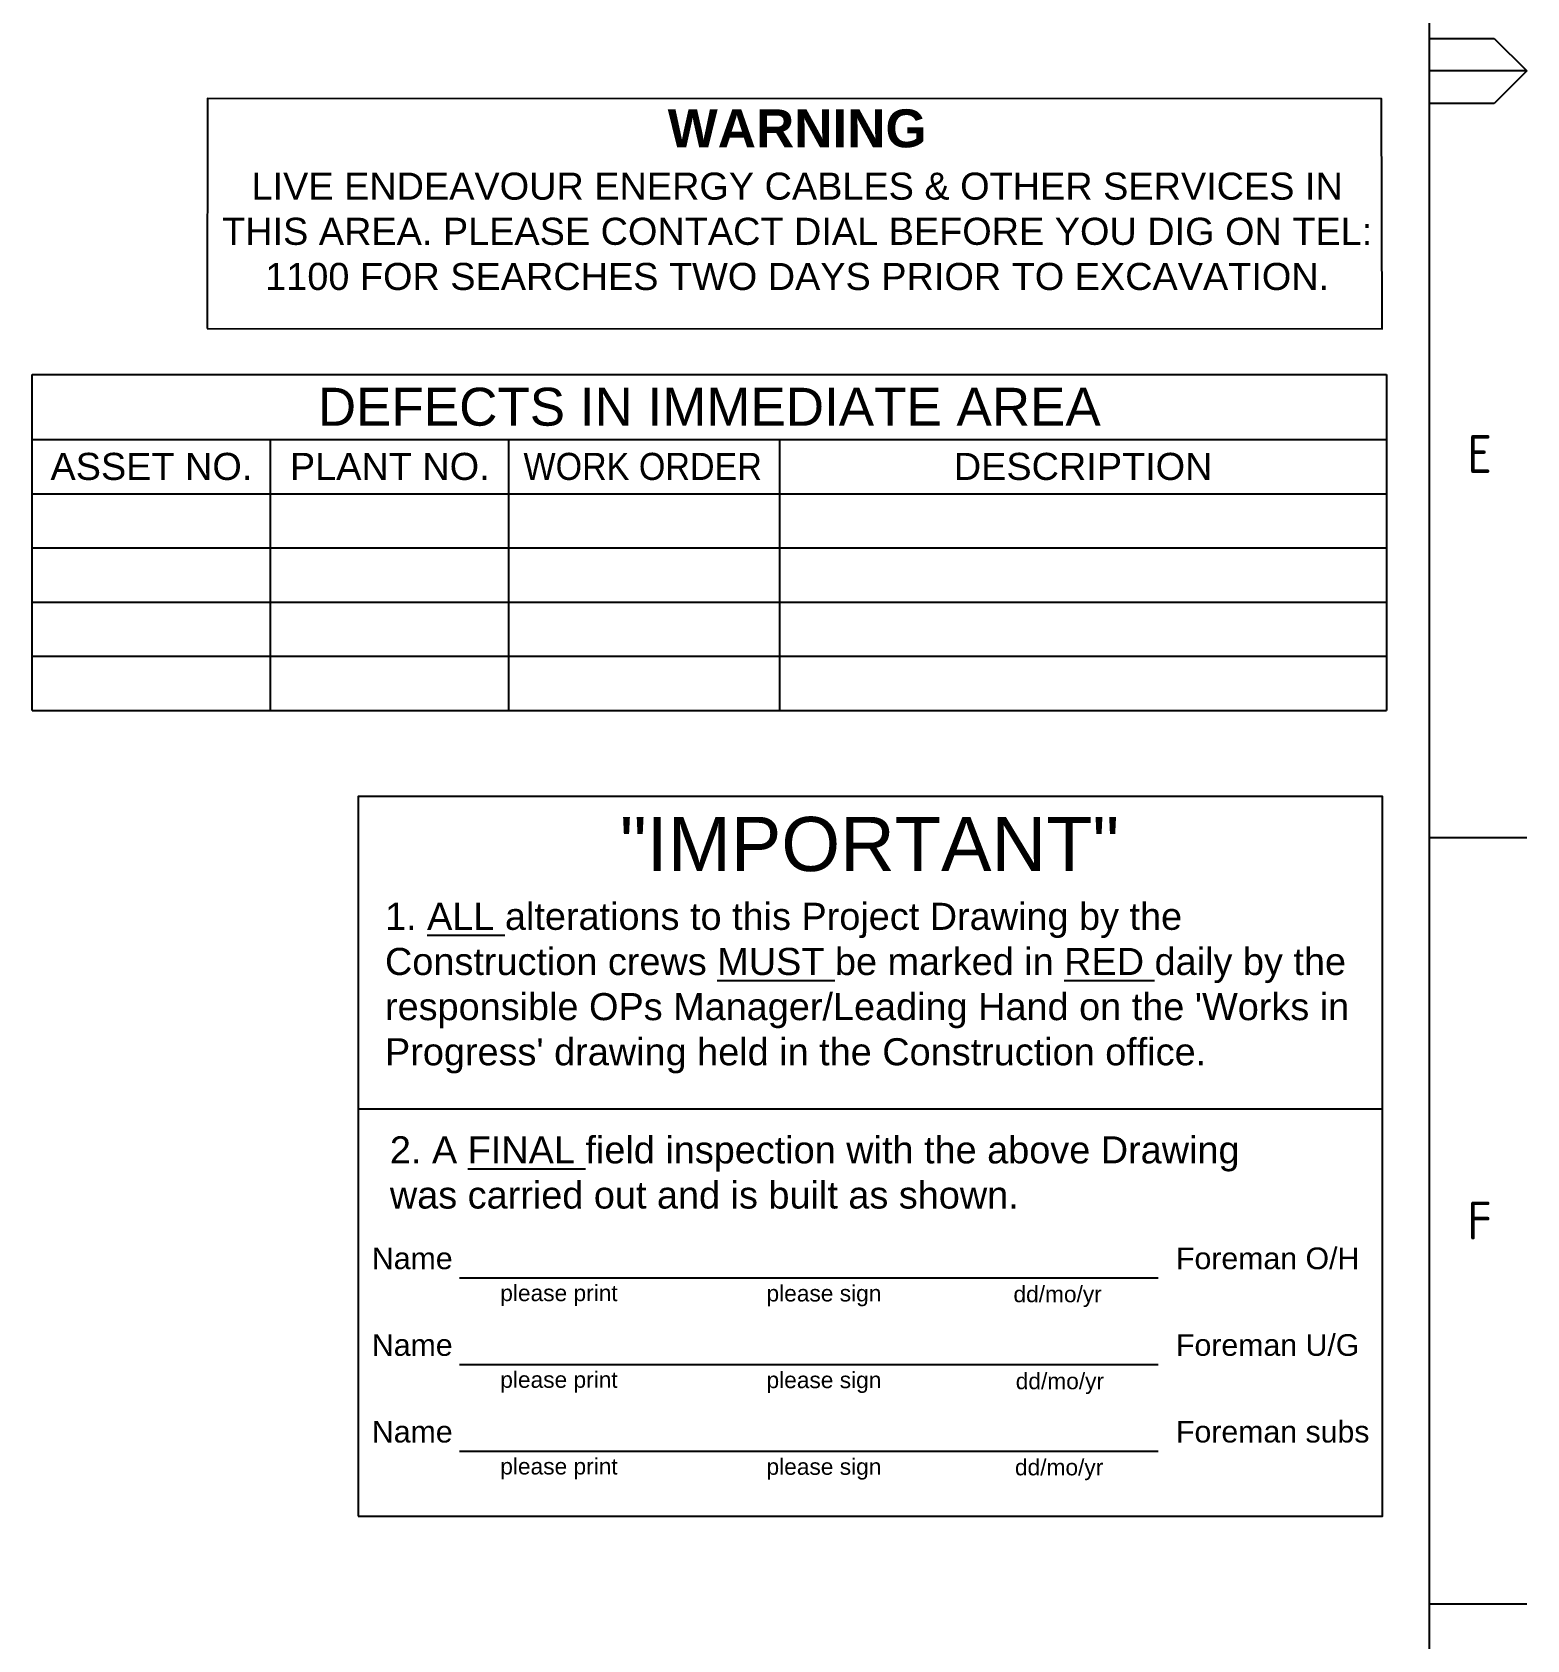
# Paper-space layout 'A1' of a CAD drawing. Header units: metres, sheet in millimetres. Extents: x -9 to 824, y -5 to 581.
# Drawn here: x 686.3 to 824.3, y 143 to 291.4 of the extents above; entities that cross this region are included whole.
import ezdxf
from ezdxf.enums import TextEntityAlignment as Align

# ---------------------------------------------------------------- set-up
doc = ezdxf.new("R2010")
doc.units = ezdxf.units.M
doc.layers.get('0').update_dxf_attribs({"color": 6})
doc.layers.add('Mains_HV_NEW_Hardwired', color=2, linetype='Continuous')
doc.layers.add('Notes', color=7, linetype='Continuous')
doc.styles.add('ARIAL', font='ARIAL.TTF', dxfattribs={"height": 2})
doc.styles.add('iecISOCP', font='isocp.shx')

# ---------------------------------------------------------------- blocks, each defined once
blk = doc.blocks.new('Note_Warning')
at = {"layer": 'Notes', "color": 0, "linetype": 'Continuous'}
blk.add_lwpolyline([(0, 0), (108.42, -0.04), (108.37, 21.2), (0.02, 21.22)], close=True, dxfattribs=at)
at = {"layer": 'Notes', "color": 0, "linetype": 'Continuous', "insert": (54.44, 20.23), "char_height": 3.5, "width": 105.9, "attachment_point": 2, "style": 'iecISOCP'}
blk.add_mtext('{\\fArial|b1|i0|c0|p34;WARNING\\P\\fArial|b0|i0|c0|p34;\\H0.7143x;LIVE ENDEAVOUR ENERGY CABLES & OTHER SERVICES IN THIS AREA. PLEASE CONTACT DIAL BEFORE YOU DIG ON TEL: 1100 FOR SEARCHES TWO DAYS PRIOR TO EXCAVATION.}', dxfattribs=at)
blk = doc.blocks.new('Note_Alterations')
blk.add_line((0, 37.62), (94.54, 37.62))
blk.add_lwpolyline([(0, 0), (94.54, 0), (94.54, 66.44), (0, 66.44)], close=True)
at = {"color": 1}
for points in [[(9.34, 22), (73.85, 22)], [(9.34, 14), (73.85, 14)], [(9.34, 6), (73.85, 6)]]:
    blk.add_lwpolyline(points, dxfattribs=at)
at = {"style": 'ARIAL'}
for s, height, p in [('Name', 2, (1.27, 22.81)), ('Foreman O/H', 2, (75.48, 22.81)), ('please print', 1.5, (13.12, 19.86)), ('please sign', 1.5, (37.69, 19.83)), ('dd/mo/yr', 1.5, (60.48, 19.76)), ('Name', 2, (1.27, 14.81)), ('Foreman U/G', 2, (75.48, 14.81)), ('please print', 1.5, (13.12, 11.86)), ('please sign', 1.5, (37.69, 11.83)), ('dd/mo/yr', 1.5, (60.69, 11.73)), ('Foreman subs', 2, (75.48, 6.81)), ('Name', 2, (1.27, 6.81)), ('please print', 1.5, (13.12, 3.86)), ('please sign', 1.5, (37.69, 3.83)), ('dd/mo/yr', 1.5, (60.62, 3.78))]:
    blk.add_text(s, height=height, dxfattribs=at).set_placement(p)
at = {"color": 2, "insert": (47.2, 62.02), "char_height": 5, "width": 40.3796, "attachment_point": 5, "style": 'ARIAL'}
blk.add_mtext('"IMPORTANT"', dxfattribs=at)
at = {"char_height": 2.5, "style": 'ARIAL'}
for s, insert, width, attachment_point in [("1. {\\LALL} alterations to this Project Drawing by the Construction crews {\\LMUST} be marked in {\\LRED} daily by the responsible OPs Manager/Leading Hand on the 'Works in Progress' drawing held in the Construction office.", (2.48, 56.63), 89.2844, 1), ('2. A {\\LFINAL} field inspection with the above Drawing was carried out and is built as shown. ', (2.93, 28.37), 84.7749, 7)]:
    blk.add_mtext(s, dxfattribs=dict(at, insert=insert, width=width, attachment_point=attachment_point))
blk = doc.blocks.new('Note_Defect List')
at = {"layer": 'Notes', "color": 0, "linetype": 'Continuous'}
for p, q in [((0, 31), (124.98, 31)), ((124.98, 31), (124.98, 0)), ((0, 25), (124.98, 25)), ((0, 20), (124.98, 20)), ((0, 15), (124.98, 15)), ((0, 10), (124.98, 10)), ((0, 5), (124.98, 5)), ((0, 0), (124.98, 0))]:
    blk.add_line(p, q, dxfattribs=at)
at = {"layer": 'Notes'}
for p, q in [((0, 0), (0, 31)), ((22, 0), (22, 25)), ((44, 0), (44, 25)), ((69, 0), (69, 25))]:
    blk.add_line(p, q, dxfattribs=at)
at = {"layer": 'Notes', "color": 0, "lineweight": 0}
blk.add_line((58.13, 31), (39.77, 31), dxfattribs=at)
at = {"layer": 'Notes', "color": 0, "linetype": 'Continuous', "attachment_point": 5, "style": 'ARIAL'}
for s, insert, char_height, width in [('DEFECTS IN IMMEDIATE AREA', (62.49, 28), 3.5, 124.9809), ('ASSET NO.', (11, 22.5), 2.5, 22), ('PLANT NO.', (33, 22.5), 2.5, 22), ('{\\W0.9;WORK ORDER}', (56.34, 22.5), 2.5, 24.676), ('DESCRIPTION', (96.99, 22.5), 2.5, 55.9809)]:
    blk.add_mtext(s, dxfattribs=dict(at, insert=insert, char_height=char_height, width=width))
blk = doc.blocks.new('A1_FRAME_TITLE')
at = {"layer": 'Notes', "color": 3, "linetype": 'Continuous'}
blk.add_line((824.37, 5.97), (824.37, 574.39), dxfattribs=at)
at = {"layer": 'Notes', "linetype": 'Continuous'}
for p, q in [((824.37, 293.18), (830.35, 293.18)), ((830.35, 293.18), (833.35, 290.18)), ((833.35, 290.18), (824.35, 290.18)), ((833.35, 290.18), (830.35, 287.18)), ((830.35, 287.18), (824.37, 287.18)), ((824.35, 219.43), (833.35, 219.43)), ((824.35, 148.68), (833.35, 148.68))]:
    blk.add_line(p, q, dxfattribs=at)
at = {"layer": 'Notes', "color": 7, "style": 'iecISOCP'}
for s, p in [('E', (827.87, 253.06)), ('F', (827.87, 182.31))]:
    blk.add_text(s, height=3.5, dxfattribs=at).set_placement(p)
at = {"layer": 'Notes', "color": 7, "style": 'iecISOCP', "flags": 8}
blk.add_attdef('VERSION_NO', text='', height=2.5, rotation=90, dxfattribs=at).set_placement((302.04, 43.81), align=Align.MIDDLE_CENTER)
at = {"layer": 'Notes', "color": 7, "style": 'iecISOCP'}
for tag, p in [('CAP_NO', (513.19, 43.46)), ('IE_NUM', (513.05, 37.81)), ('REF_No_1', (335.24, 32.31)), ('REF_1', (362.52, 32.31)), ('GEN_WO', (441.71, 31.76)), ('HV_SWITCH', (513.46, 32.16)), ('REF_No_2', (335.24, 26.31)), ('REF_2', (362.52, 26.31)), ('OH_WO', (441.71, 25.81)), ('UBD_REF', (513.05, 25.83)), ('REF_No_3', (335.24, 20.31)), ('REF_3', (362.52, 20.31)), ('UG_WO', (441.71, 20.05)), ('GIS_MAP_No', (513.05, 20.04)), ('REF_No_4', (335.24, 14.31)), ('REF_4', (362.52, 14.31)), ('HV_OP_DIAG', (513.33, 14.2)), ('SUB_WO', (441.71, 13.81)), ('LGA', (512.95, 7.78))]:
    blk.add_attdef(tag, p, '', height=2.5, dxfattribs=at)
at = {"layer": 'Notes', "style": 'iecISOCP'}
for tag, p in [('T1', (684.37, 39.47)), ('T2', (684.37, 34.35)), ('T3', (684.37, 28.92)), ('T4', (684.37, 23.66)), ('T5', (684.37, 18.23)), ('T6', (684.37, 12.97))]:
    blk.add_attdef(tag, text='', height=3.5, dxfattribs=at).set_placement(p, align=Align.CENTER)
at = {"layer": 'Notes', "color": 7, "style": 'iecISOCP'}
for tag, p in [('scale', (567.76, 33.27)), ('DRAWN', (567.76, 24.93)), ('DATE', (567.76, 16.88)), ("CH'D", (567.57, 8.77)), ('DESIGN', (605.62, 9.15))]:
    blk.add_attdef(tag, text='', height=2.5, dxfattribs=at).set_placement(p, align=Align.CENTER)
at = {"layer": 'Notes', "color": 4, "style": 'iecISOCP'}
blk.add_attdef('NUM', text='', height=7, dxfattribs=at).set_placement((792.37, 20.12), align=Align.MIDDLE_CENTER)
at = {"layer": 'Notes', "color": 1, "style": 'iecISOCP'}
blk.add_attdef('REV', text='', height=5, dxfattribs=at).set_placement((820.05, 17.1), align=Align.CENTER)
at = {"layer": 'Notes', "color": 7, "style": 'iecISOCP'}
for tag, p in [('NS', (790.71, 8.12)), ('SHTS', (805.41, 8.12))]:
    blk.add_attdef(tag, text='', height=2.5, dxfattribs=at).set_placement(p, align=Align.MIDDLE)
at = {"layer": 'Notes', "style": 'iecISOCP'}
blk.add_attdef('ExportID', (9.08, 2.39), '', height=2.5, dxfattribs=at)
at = {"layer": 'Notes', "style": 'iecISOCP', "flags": 1}
for tag, p in [('ProjectType', (14.17, -26.8)), ('ProjectNumber', (23.56, -26.82)), ('DrawingNumber', (35.51, -26.8)), ('ProjectDescription', (47.56, -26.83)), ('ExportDate', (60.28, -26.79)), ('ExportUserName', (69.15, -26.8)), ('DesignerCompanyName', (81.48, -26.79)), ('ExportAreaOfInterest', (97.1, -26.81)), ('GIS_SUCCESS', (112, -26.78)), ('CAD_SUCCESS', (121.79, -26.78)), ('DEPOTCODE', (132.11, -26.88)), ('ExportCategories', (140.08, -26.8)), ('Comments', (154.38, -26.88))]:
    blk.add_attdef(tag, p, '', height=1, dxfattribs=at)

psp = doc.layouts.new('A1')

# ---------------------------------------------------------------- block references
at = {"layer": 'Mains_HV_NEW_Hardwired'}
psp.add_blockref('A1_FRAME_TITLE', (-9.08, -2.39), dxfattribs=at)
at = {"layer": 'Notes'}
psp.add_blockref('Note_Warning', (702.49, 264.01), dxfattribs=at)
at = {"layer": 'Notes', "color": 7}
psp.add_blockref('Note_Defect List', (686.33, 228.77), dxfattribs=at)
at = {"layer": 'Notes', "lineweight": 0}
psp.add_blockref('Note_Alterations', (716.41, 154.38), dxfattribs=at)

doc.saveas('drawing.dxf')
